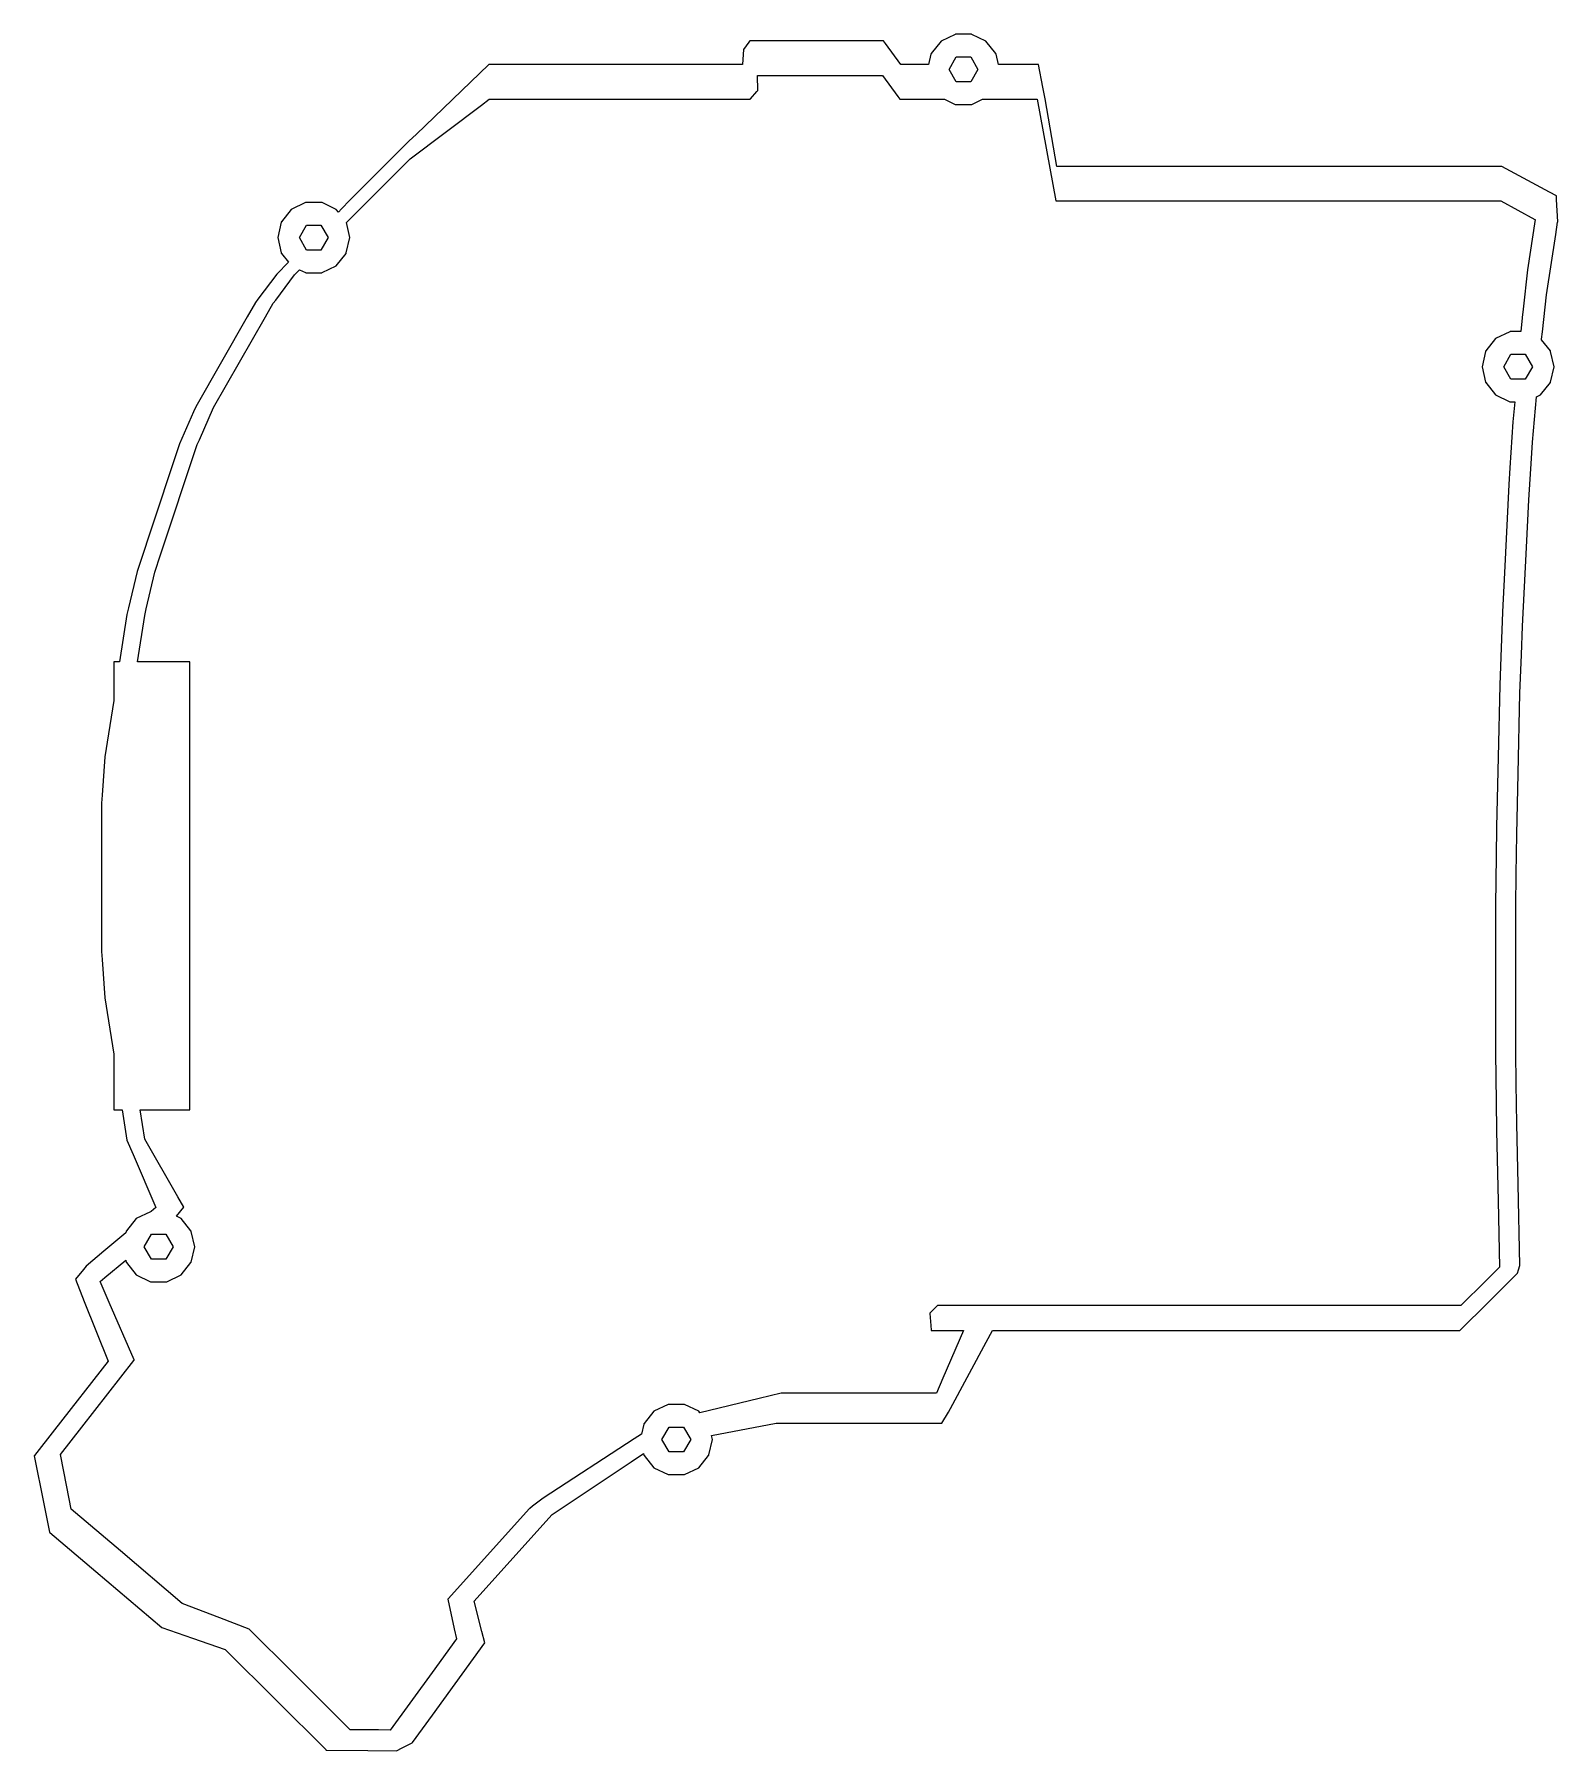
# Model space of a CAD drawing. Header units: metres. Extents: x -115 to 65, y -103 to 99.
import ezdxf

# ---------------------------------------------------------------- set-up
doc = ezdxf.new("R2010")
doc.units = ezdxf.units.M

msp = doc.modelspace()

# ---------------------------------------------------------------- linework, layer by layer
for p, q in [((-5.91004, 99.4752), (-7.58397, 98.669)), ((-5.87864, 99.4903), (-5.91004, 99.4752)), ((-3.98587, 99.4903), (-5.87864, 99.4903)), ((-3.95448, 99.4752), (-3.98587, 99.4903)), ((-2.28054, 98.669), (-3.95448, 99.4752)), ((-30.9015, 97.6809), (-31.0008, 95.9109)), ((-30.2507, 98.57), (-30.9015, 97.6809)), ((-30.1655, 98.6863), (-30.2507, 98.57)), ((-30.1329, 98.7309), (-30.1655, 98.6863)), ((-30.123, 98.7309), (-30.1329, 98.7309)), ((-28.2793, 98.7309), (-30.123, 98.7309)), ((-28.2677, 98.7309), (-28.2793, 98.7309)), ((-14.3632, 98.7309), (-28.2677, 98.7309)), ((-14.1345, 98.4128), (-14.3632, 98.7309)), ((-12.3357, 95.9109), (-14.1345, 98.4128)), ((-7.58397, 98.669), (-8.74237, 97.2164)), ((-1.12215, 97.2164), (-2.28054, 98.669)), ((-60.9637, 95.9109), (-69.5187, 87.6859)), ((-60.9566, 95.9109), (-60.9637, 95.9109)), ((-59.6095, 95.9109), (-60.9566, 95.9109)), ((-46.7846, 95.9109), (-59.6095, 95.9109)), ((-46.6259, 95.9109), (-46.7846, 95.9109)), ((-45.1243, 95.9109), (-46.6259, 95.9109)), ((-43.5683, 95.9109), (-45.1243, 95.9109)), ((-31.0008, 95.9109), (-43.5683, 95.9109)), ((-10.4672, 95.9109), (-12.3357, 95.9109)), ((-10.4551, 95.9109), (-10.4672, 95.9109)), ((-9.05587, 95.9109), (-10.4551, 95.9109)), ((-8.77185, 97.1552), (-9.05587, 95.9109)), ((-8.76409, 97.1892), (-8.77185, 97.1552)), ((-8.74237, 97.2164), (-8.76409, 97.1892)), ((-6.63226, 95.3439), (-5.78226, 96.8161)), ((-5.78226, 93.8716), (-6.63226, 95.3439)), ((-5.78226, 96.8161), (-4.08226, 96.8161)), ((-4.08226, 96.8161), (-3.23226, 95.3439)), ((-3.23226, 95.3439), (-4.08226, 93.8716)), ((-1.10042, 97.1892), (-1.12215, 97.2164)), ((-1.09267, 97.1552), (-1.10042, 97.1892)), ((-0.80865, 95.9109), (-1.09267, 97.1552)), ((3.92096, 95.9109), (-0.80865, 95.9109)), ((4.44722, 93.2458), (3.92096, 95.9109)), ((-29.1887, 92.8798), (-29.2603, 94.6498)), ((-29.2603, 94.6498), (-16.1105, 94.6498)), ((-16.1105, 94.6498), (-16.1014, 94.6498)), ((-16.1014, 94.6498), (-14.4828, 94.6498)), ((-14.4828, 94.6498), (-12.6933, 92.1634)), ((-4.08226, 93.8716), (-5.78226, 93.8716)), ((4.5195, 92.8798), (4.44722, 93.2458)), ((-61.8319, 91.1426), (-60.9212, 91.8298)), ((-60.9212, 91.8298), (-47.9883, 91.8298)), ((-47.9883, 91.8298), (-46.7576, 91.8298)), ((-46.7576, 91.8298), (-45.2466, 91.8298)), ((-45.2466, 91.8298), (-45.0885, 91.8298)), ((-45.0885, 91.8298), (-31.5345, 91.8298)), ((-31.5345, 91.8298), (-31.5269, 91.8298)), ((-31.5269, 91.8298), (-30.107, 91.8298)), ((-30.107, 91.8298), (-30.098, 91.8298)), ((-30.098, 91.8298), (-30.0592, 91.8746)), ((-30.0592, 91.8746), (-30.0547, 91.8798)), ((-30.0547, 91.8798), (-29.3174, 92.7312)), ((-29.3174, 92.7312), (-29.232, 92.8298)), ((-29.232, 92.8298), (-29.2276, 92.8349)), ((-29.2276, 92.8349), (-29.1887, 92.8798)), ((-29.1887, 92.8798), (-29.1887, 92.8798)), ((-12.6933, 92.1634), (-12.6933, 92.1634)), ((-12.6933, 92.1634), (-12.4532, 91.8298)), ((-12.4532, 91.8298), (-7.19157, 91.8298)), ((-7.19157, 91.8298), (-5.91004, 91.2126)), ((-5.91004, 91.2126), (-5.87864, 91.1975)), ((-5.87864, 91.1975), (-3.98587, 91.1975)), ((-3.98587, 91.1975), (-3.95448, 91.2126)), ((-3.95448, 91.2126), (-2.67294, 91.8298)), ((-2.67294, 91.8298), (2.05287, 91.8298)), ((2.05287, 91.8298), (3.76124, 91.8298)), ((3.76124, 91.8298), (5.96346, 79.8298)), ((4.69652, 91.8609), (4.5195, 92.8798)), ((6.07782, 83.9109), (4.69652, 91.8609)), ((-70.2324, 84.8035), (-61.8319, 91.1426)), ((-69.5187, 87.6859), (-70.3324, 86.9035)), ((-70.3324, 86.9035), (-77.3324, 79.9035)), ((-75.2324, 79.8035), (-70.2324, 84.8035)), ((7.99172, 83.9109), (6.07782, 83.9109)), ((22.7023, 83.9109), (7.99172, 83.9109)), ((22.7743, 83.9109), (22.7023, 83.9109)), ((22.7861, 83.9109), (22.7743, 83.9109)), ((23.392, 83.9109), (22.7861, 83.9109)), ((25.5107, 83.9109), (23.392, 83.9109)), ((40.4242, 83.9109), (25.5107, 83.9109)), ((40.5223, 83.9109), (40.4242, 83.9109)), ((40.5348, 83.9109), (40.5223, 83.9109)), ((41.2712, 83.9109), (40.5348, 83.9109)), ((43.4618, 83.9109), (41.2712, 83.9109)), ((58.5926, 83.9109), (43.4618, 83.9109)), ((64.2185, 80.8557), (58.5926, 83.9109)), ((-82.5818, 79.6348), (-84.2557, 78.8286)), ((-82.5504, 79.6499), (-82.5818, 79.6348)), ((-80.6576, 79.6499), (-82.5504, 79.6499)), ((-80.6262, 79.6348), (-80.6576, 79.6499)), ((-78.9523, 78.8286), (-80.6262, 79.6348)), ((-77.3324, 79.9035), (-78.3311, 78.8983)), ((-77.7533, 77.2661), (-75.2324, 79.8035)), ((5.96346, 79.8298), (20.8606, 79.8298)), ((20.8606, 79.8298), (22.759, 79.8298)), ((22.759, 79.8298), (23.3719, 79.8298)), ((23.3719, 79.8298), (23.3834, 79.8298)), ((23.3834, 79.8298), (23.4593, 79.8298)), ((23.4593, 79.8298), (38.4484, 79.8298)), ((38.4484, 79.8298), (38.4598, 79.8298)), ((38.4598, 79.8298), (40.4917, 79.8298)), ((40.4917, 79.8298), (41.2346, 79.8298)), ((41.2346, 79.8298), (41.2469, 79.8298)), ((41.2469, 79.8298), (41.3489, 79.8298)), ((41.3489, 79.8298), (56.4232, 79.8298)), ((56.4232, 79.8298), (58.487, 79.8298)), ((58.487, 79.8298), (62.5051, 77.6477)), ((65.0376, 80.4109), (64.2185, 80.8557)), ((65.0583, 80.0003), (65.0376, 80.4109)), ((65.1901, 77.3798), (65.0583, 80.0003)), ((-85.4436, 77.3148), (-85.857, 75.5035)), ((-85.4358, 77.3488), (-85.4436, 77.3148)), ((-85.4141, 77.3761), (-85.4358, 77.3488)), ((-84.2557, 78.8286), (-85.4141, 77.3761)), ((-83.304, 75.5035), (-82.454, 76.9757)), ((-82.454, 76.9757), (-80.754, 76.9757)), ((-80.754, 76.9757), (-79.904, 75.5035)), ((-78.7065, 78.5204), (-78.9523, 78.8286)), ((-78.3311, 78.8983), (-78.7065, 78.5204)), ((-77.351, 75.5035), (-77.7533, 77.2661)), ((62.5267, 77.636), (61.6322, 71.7109)), ((62.5051, 77.6477), (62.5267, 77.636)), ((64.9627, 75.8733), (65.1836, 77.3365)), ((65.1836, 77.3365), (65.1901, 77.3798)), ((65.1836, 77.3365), (65.1836, 77.3365)), ((65.1836, 77.3365), (65.1836, 77.3365)), ((-85.857, 75.5035), (-85.4436, 73.6922)), ((-82.454, 74.0313), (-83.304, 75.5035)), ((-79.904, 75.5035), (-80.754, 74.0313)), ((-77.7644, 73.6922), (-77.351, 75.5035)), ((63.8843, 68.7298), (64.9627, 75.8733)), ((-85.4436, 73.6922), (-85.4358, 73.6582)), ((-85.4358, 73.6582), (-85.4141, 73.6309)), ((-85.4141, 73.6309), (-84.5903, 72.5979)), ((-80.754, 74.0313), (-82.454, 74.0313)), ((-78.9523, 72.1784), (-77.7939, 73.6309)), ((-77.7939, 73.6309), (-77.7721, 73.6582)), ((-77.7721, 73.6582), (-77.7644, 73.6922)), ((-85.9755, 71.2035), (-88.1925, 68.2376)), ((-86.1037, 68.1227), (-83.8755, 71.1035)), ((-84.5903, 72.5979), (-85.9755, 71.2035)), ((-83.8755, 71.1035), (-83.2763, 71.7067)), ((-83.2763, 71.7067), (-82.5818, 71.3722)), ((-82.5818, 71.3722), (-82.5504, 71.3571)), ((-82.5504, 71.3571), (-80.6576, 71.3571)), ((-80.6576, 71.3571), (-80.6262, 71.3722)), ((-80.6262, 71.3722), (-78.9523, 72.1784)), ((61.6322, 71.7109), (61.1015, 67.0385)), ((-88.4821, 67.8502), (-89.4486, 66.1653)), ((-88.1925, 68.2376), (-88.4821, 67.8502)), ((-87.3047, 66.1418), (-86.3821, 67.7502)), ((-86.3821, 67.7502), (-86.1037, 68.1227)), ((61.1015, 67.0385), (60.9896, 66.0532)), ((63.3916, 64.3921), (63.8843, 68.7298)), ((-89.4486, 66.1653), (-95.5392, 55.5465)), ((-93.4392, 55.4465), (-87.3047, 66.1418)), ((60.9884, 66.0391), (60.8457, 64.4013)), ((60.9896, 66.0532), (60.9884, 66.0391)), ((57.8706, 63.5801), (56.7122, 62.1275)), ((59.5445, 64.3862), (57.8706, 63.5801)), ((59.5759, 64.4013), (59.5445, 64.3862)), ((60.8457, 64.4013), (59.5759, 64.4013)), ((63.2853, 63.4405), (63.2912, 63.5076)), ((64.3324, 62.1275), (63.2853, 63.4405)), ((63.2912, 63.5076), (63.3916, 64.392)), ((63.2912, 63.5076), (63.2912, 63.5076)), ((63.3916, 64.392), (63.3916, 64.3921)), ((56.6827, 62.0663), (56.2693, 60.255)), ((56.6904, 62.1003), (56.6827, 62.0663)), ((56.7122, 62.1275), (56.6904, 62.1003)), ((58.8223, 60.255), (59.6723, 61.7272)), ((59.6723, 61.7272), (61.3723, 61.7272)), ((61.3723, 61.7272), (62.2223, 60.255)), ((64.3541, 62.1003), (64.3324, 62.1275)), ((64.3619, 62.0663), (64.3541, 62.1003)), ((64.7753, 60.255), (64.3619, 62.0663)), ((56.2693, 60.255), (56.6827, 58.4436)), ((59.6723, 58.7827), (58.8223, 60.255)), ((61.3723, 58.7827), (59.6723, 58.7827)), ((62.2223, 60.255), (61.3723, 58.7827)), ((64.3619, 58.4436), (64.7753, 60.255)), ((56.6827, 58.4436), (56.6904, 58.4096)), ((56.6904, 58.4096), (56.7122, 58.3824)), ((56.7122, 58.3824), (57.8706, 56.9298)), ((57.8706, 56.9298), (59.5445, 56.1237)), ((62.6979, 56.7005), (63.174, 56.9298)), ((63.174, 56.9298), (64.3324, 58.3824)), ((64.3324, 58.3824), (64.3541, 58.4096)), ((64.3541, 58.4096), (64.3619, 58.4436)), ((-95.8128, 54.9249), (-97.4626, 51.1764)), ((-95.5392, 55.5465), (-95.8128, 54.9249)), ((-95.1112, 51.6477), (-93.4392, 55.4465)), ((59.5445, 56.1237), (59.5759, 56.1086)), ((59.5759, 56.1086), (60.1229, 56.1086)), ((60.1229, 56.1086), (59.9173, 53.7496)), ((62.2312, 51.3454), (62.6979, 56.7005)), ((59.9173, 53.7496), (59.5539, 48.3161)), ((-99.6763, 38.0501), (-95.3626, 51.0764)), ((-97.4626, 51.1764), (-98.2516, 48.7939)), ((-95.3626, 51.0764), (-95.1112, 51.6477)), ((62.1018, 49.4113), (62.2312, 51.3454)), ((-98.2516, 48.7939), (-102.453, 36.1075)), ((61.776, 44.5398), (62.1018, 49.4113)), ((59.5539, 48.3161), (59.4242, 46.3764)), ((59.4228, 46.3482), (58.8998, 35.954)), ((59.4229, 46.3496), (59.4228, 46.3482)), ((59.4242, 46.3764), (59.4229, 46.3496)), ((61.4932, 38.9191), (61.776, 44.5398)), ((61.0265, 29.6441), (61.4932, 38.9191)), ((-100.353, 36.0075), (-99.6763, 38.0501)), ((-102.453, 36.1075), (-103.471, 31.8231)), ((-101.381, 31.6812), (-100.353, 36.0075)), ((58.8998, 35.954), (58.6678, 31.3438)), ((-103.662, 31.0184), (-104.518, 25.4471)), ((-103.471, 31.8231), (-103.662, 31.0184)), ((-102.403, 25.4471), (-101.562, 30.9184)), ((-101.562, 30.9184), (-101.381, 31.6812)), ((58.6659, 31.3075), (58.5136, 27.0862)), ((58.6678, 31.3438), (58.6659, 31.3075)), ((60.9046, 26.2669), (61.0265, 29.6441)), ((58.5136, 27.0862), (58.356, 22.7213)), ((-104.518, 25.4471), (-105.221, 25.4471)), ((-105.221, 25.4471), (-105.221, 20.8715)), ((-96.2213, 25.4471), (-102.403, 25.4471)), ((-96.2213, -27.4471), (-96.2213, 25.4471)), ((60.7404, 21.719), (60.9046, 26.2669)), ((58.3548, 22.6722), (58.1564, 14.1771)), ((58.356, 22.7213), (58.3548, 22.6722)), ((-105.221, 20.8715), (-105.825, 16.9425)), ((60.5185, 12.218), (60.7404, 21.719)), ((-105.825, 16.9425), (-106.245, 14.2113)), ((-106.245, 14.2113), (-106.586, 9.69347)), ((58.1564, 14.1771), (57.9649, 5.97485)), ((60.3524, 5.10489), (60.5185, 12.218)), ((-106.586, 9.69347), (-106.657, 8.75)), ((-106.657, 8.75), (-106.657, -8.75)), ((57.9635, 5.91418), (57.9243, 2.49583)), ((57.9649, 5.97485), (57.9635, 5.91418)), ((60.2981, 0.37255), (60.3524, 5.10489)), ((57.9243, 2.49583), (57.8577, -3.3)), ((60.2548, -3.4), (60.2981, 0.37255)), ((57.8577, -3.3), (57.8577, -20.7)), ((60.2548, -20.6), (60.2548, -3.4)), ((-106.657, -8.75), (-106.586, -9.69347)), ((-106.586, -9.69347), (-106.245, -14.2113)), ((-106.245, -14.2113), (-105.825, -16.9425)), ((-105.825, -16.9425), (-105.221, -20.8715)), ((-105.221, -20.8715), (-105.221, -27.4471)), ((57.8577, -20.7), (57.9243, -26.4958)), ((60.2981, -24.3726), (60.2548, -20.6)), ((60.3524, -29.1049), (60.2981, -24.3726)), ((-105.221, -27.4471), (-104.211, -27.4471)), ((-104.211, -27.4471), (-103.662, -31.0184)), ((-101.562, -30.9184), (-102.095, -27.4471)), ((-102.095, -27.4471), (-96.2213, -27.4471)), ((57.9243, -26.4958), (57.9635, -29.9142)), ((57.9635, -29.9142), (57.9649, -29.9748)), ((57.9649, -29.9748), (58.1564, -38.1771)), ((60.5185, -36.218), (60.3524, -29.1049)), ((-103.662, -31.0184), (-102.932, -32.7124)), ((-97.6587, -37.7035), (-101.562, -30.9184)), ((-102.932, -32.7124), (-100.237, -38.9696)), ((60.7426, -45.8154), (60.5185, -36.218)), ((-96.9491, -38.937), (-97.6587, -37.7035)), ((58.1564, -38.1771), (58.3397, -46.025)), ((-102.559, -40.2668), (-103.718, -41.7194)), ((-100.885, -39.4607), (-102.559, -40.2668)), ((-100.854, -39.4456), (-100.885, -39.4607)), ((-100.804, -39.4456), (-100.854, -39.4456)), ((-100.237, -38.9696), (-100.804, -39.4456)), ((-97.8178, -39.9963), (-96.9491, -38.937)), ((-97.256, -40.2668), (-97.8178, -39.9963)), ((-96.0976, -41.7194), (-97.256, -40.2668)), ((-96.9491, -38.937), (-96.9491, -38.937)), ((-103.785, -41.9468), (-106.381, -44.1245)), ((-103.747, -41.7806), (-103.785, -41.9468)), ((-103.74, -41.7467), (-103.747, -41.7806)), ((-103.718, -41.7194), (-103.74, -41.7467)), ((-101.608, -43.592), (-100.758, -42.1197)), ((-100.758, -42.1197), (-99.0577, -42.1197)), ((-99.0577, -42.1197), (-98.2077, -43.592)), ((-96.0758, -41.7467), (-96.0976, -41.7194)), ((-96.0681, -41.7806), (-96.0758, -41.7467)), ((-95.6547, -43.592), (-96.0681, -41.7806)), ((-106.381, -44.1247), (-108.483, -45.889)), ((-106.381, -44.1245), (-106.381, -44.1247)), ((-100.758, -45.0642), (-101.608, -43.592)), ((-98.2077, -43.592), (-99.0577, -45.0642)), ((-96.0681, -45.4033), (-95.6547, -43.592)), ((-108.793, -46.2663), (-109.739, -47.4205)), ((-108.483, -45.889), (-108.793, -46.2663)), ((-108.483, -45.889), (-108.483, -45.889)), ((-106.251, -47.22), (-103.802, -45.1646)), ((-103.802, -45.1646), (-103.747, -45.4033)), ((-103.747, -45.4033), (-103.74, -45.4373)), ((-103.74, -45.4373), (-103.718, -45.4645)), ((-103.718, -45.4645), (-102.559, -46.9171)), ((-99.0577, -45.0642), (-100.758, -45.0642)), ((-97.256, -46.9171), (-96.0976, -45.4645)), ((-96.0976, -45.4645), (-96.0758, -45.4373)), ((-96.0758, -45.4373), (-96.0681, -45.4033)), ((58.3397, -46.025), (56.7286, -47.6234)), ((60.448, -46.7213), (60.5734, -46.3357)), ((60.5734, -46.3357), (60.7426, -45.8154)), ((-109.739, -47.4205), (-108.684, -50.0521)), ((-106.831, -47.7061), (-106.251, -47.22)), ((-105.752, -50.1719), (-106.831, -47.7061)), ((-102.559, -46.9171), (-100.885, -47.7232)), ((-100.885, -47.7232), (-100.854, -47.7384)), ((-100.854, -47.7384), (-98.9613, -47.7384)), ((-98.9613, -47.7384), (-98.9299, -47.7232)), ((-98.9299, -47.7232), (-97.256, -46.9171)), ((56.7286, -47.6234), (53.7802, -50.5485)), ((57.0135, -50.1285), (60.448, -46.7213)), ((-108.684, -50.0521), (-105.86, -57.0925)), ((-102.785, -56.9561), (-105.752, -50.1719)), ((-8.0139, -50.5485), (-8.27818, -50.8221)), ((4.16888, -50.5485), (-8.0139, -50.5485)), ((-8.0139, -50.5485), (-8.0139, -50.5485)), ((8.76293, -50.5485), (4.16888, -50.5485)), ((12.3992, -50.5485), (8.76293, -50.5485)), ((14.0644, -50.5485), (12.3992, -50.5485)), ((25.5446, -50.5485), (14.0644, -50.5485)), ((31.0907, -50.5485), (25.5446, -50.5485)), ((34.6194, -50.5485), (31.0907, -50.5485)), ((36.6252, -50.5485), (34.6194, -50.5485)), ((47.4242, -50.5485), (36.6252, -50.5485)), ((53.7802, -50.5485), (47.4242, -50.5485)), ((53.6325, -53.4828), (57.0135, -50.1285)), ((-8.27818, -50.8221), (-8.8889, -51.4543)), ((-8.8889, -51.4543), (-8.88688, -51.4835)), ((-8.88688, -51.4835), (-8.78867, -52.8997)), ((-8.78867, -52.8997), (-8.75023, -53.454)), ((-8.75023, -53.454), (-8.74823, -53.4828)), ((-8.74823, -53.4828), (-8.71949, -53.4828)), ((-8.71949, -53.4828), (-4.93468, -53.4828)), ((-4.93468, -53.4828), (-7.36397, -59.1118)), ((-2.23701, -54.8508), (-1.50191, -53.4828)), ((-1.50191, -53.4828), (7.99539, -53.4828)), ((7.99539, -53.4828), (9.94407, -53.4828)), ((9.94407, -53.4828), (9.98057, -53.4828)), ((9.98057, -53.4828), (13.5331, -53.4828)), ((13.5331, -53.4828), (20.3243, -53.4828)), ((20.3243, -53.4828), (20.3684, -53.4828)), ((20.3684, -53.4828), (30.5745, -53.4828)), ((30.5745, -53.4828), (32.9315, -53.4828)), ((32.9315, -53.4828), (32.9738, -53.4828)), ((32.9738, -53.4828), (36.3402, -53.4828)), ((36.3402, -53.4828), (43.9859, -53.4828)), ((43.9859, -53.4828), (53.6325, -53.4828)), ((-6.44847, -62.6886), (-2.2371, -54.851)), ((-2.2371, -54.851), (-2.23701, -54.8508)), ((-105.86, -57.0925), (-112.211, -65.2212)), ((-108.987, -64.8937), (-102.835, -57.0206)), ((-102.835, -57.0206), (-102.821, -57.0017)), ((-102.835, -57.0206), (-102.835, -57.0206)), ((-102.821, -57.0017), (-102.785, -56.9561)), ((-102.785, -56.9561), (-102.785, -56.9561)), ((-7.36397, -59.1118), (-8.12271, -60.8699)), ((-39.7956, -62.2169), (-41.4695, -63.023)), ((-39.7642, -62.2018), (-39.7956, -62.2169)), ((-37.8714, -62.2018), (-39.7642, -62.2018)), ((-37.84, -62.2169), (-37.8714, -62.2018)), ((-36.1661, -63.023), (-37.84, -62.2169)), ((-29.0556, -61.4996), (-36.037, -63.1849)), ((-26.4472, -60.8699), (-29.0556, -61.4996)), ((-11.4452, -60.8699), (-26.4472, -60.8699)), ((-8.12271, -60.8699), (-11.4452, -60.8699)), ((-6.69741, -63.1088), (-6.44847, -62.6886)), ((-42.6574, -64.5368), (-42.9262, -65.7146)), ((-42.6496, -64.5028), (-42.6574, -64.5368)), ((-42.6279, -64.4756), (-42.6496, -64.5028)), ((-41.4695, -63.023), (-42.6279, -64.4756)), ((-36.037, -63.1849), (-36.1661, -63.023)), ((-34.6707, -65.8841), (-27.0308, -64.4386)), ((-27.0308, -64.4386), (-22.4351, -64.4386)), ((-22.4351, -64.4386), (-22.4087, -64.4386)), ((-22.4087, -64.4386), (-7.48517, -64.4386)), ((-7.48517, -64.4386), (-6.69741, -63.1088)), ((-112.211, -65.2214), (-114.566, -68.2357)), ((-112.211, -65.2212), (-112.211, -65.2214)), ((-111.51, -68.1232), (-108.987, -64.894)), ((-108.987, -64.894), (-108.987, -64.8937)), ((-43.7802, -66.2696), (-54.5539, -73.271)), ((-42.9262, -65.7146), (-43.7802, -66.2696)), ((-40.5178, -66.3481), (-39.6678, -64.8759)), ((-39.6678, -67.8204), (-40.5178, -66.3481)), ((-39.6678, -64.8759), (-37.9678, -64.8759)), ((-37.9678, -64.8759), (-37.1178, -66.3481)), ((-37.1178, -66.3481), (-37.9678, -67.8204)), ((-34.9782, -68.1595), (-34.5648, -66.3481)), ((-34.5648, -66.3481), (-34.6707, -65.8841)), ((-114.566, -68.2357), (-114.585, -68.2596)), ((-114.585, -68.2596), (-113.453, -73.9415)), ((-114.585, -68.2596), (-114.585, -68.2596)), ((-110.754, -71.9195), (-111.51, -68.1232)), ((-44.1349, -68.9653), (-42.693, -68.0033)), ((-42.693, -68.0033), (-42.6574, -68.1595)), ((-42.6574, -68.1595), (-42.6496, -68.1935)), ((-42.6496, -68.1935), (-42.6279, -68.2207)), ((-42.6279, -68.2207), (-41.4695, -69.6733)), ((-37.9678, -67.8204), (-39.6678, -67.8204)), ((-36.1661, -69.6733), (-35.0077, -68.2207)), ((-35.0077, -68.2207), (-34.9859, -68.1935)), ((-34.9859, -68.1935), (-34.9782, -68.1595)), ((-53.4809, -75.2005), (-44.1349, -68.9653)), ((-41.4695, -69.6733), (-39.7956, -70.4794)), ((-39.7956, -70.4794), (-39.7642, -70.4945)), ((-39.7642, -70.4945), (-37.8714, -70.4945)), ((-37.8714, -70.4945), (-37.84, -70.4794)), ((-37.84, -70.4794), (-36.1661, -69.6733)), ((-110.224, -74.5792), (-110.754, -71.9195)), ((-113.453, -73.9415), (-112.785, -77.298)), ((-104.42, -79.501), (-110.224, -74.5792)), ((-56.1837, -74.5343), (-58.6178, -77.2377)), ((-56.1724, -74.5218), (-56.1837, -74.5343)), ((-56.1282, -74.4727), (-56.1724, -74.5218)), ((-55.7875, -74.2126), (-56.1282, -74.4727)), ((-54.5539, -73.271), (-55.7875, -74.2126)), ((-60.6119, -83.1203), (-53.4809, -75.2005)), ((-112.785, -77.298), (-112.752, -77.3256)), ((-112.752, -77.3256), (-107.34, -81.9151)), ((-58.6178, -77.2377), (-65.7392, -85.1468)), ((-97.127, -85.6851), (-104.42, -79.501)), ((-107.34, -81.9151), (-99.5353, -88.533)), ((-62.6809, -85.4182), (-60.6119, -83.1203)), ((-92.7096, -87.3888), (-97.127, -85.6851)), ((-65.7392, -85.1468), (-65.7806, -85.1928)), ((-65.7806, -85.1928), (-65.0249, -88.7003)), ((-65.7392, -85.1468), (-65.7392, -85.1468)), ((-61.7577, -89.0105), (-62.6809, -85.4182)), ((-62.6809, -85.4182), (-62.6809, -85.4182)), ((-99.5353, -88.533), (-95.9134, -89.795)), ((-89.2286, -88.7314), (-92.7096, -87.3888)), ((-84.0037, -93.9338), (-89.2286, -88.7314)), ((-65.0249, -88.7003), (-64.768, -89.8924)), ((-61.4133, -90.3507), (-61.7577, -89.0105)), ((-95.9134, -89.795), (-92.0524, -91.1403)), ((-92.0524, -91.1403), (-85.9736, -97.193)), ((-64.768, -89.8924), (-67.6354, -93.839)), ((-67.6107, -98.8806), (-61.4133, -90.3507)), ((-77.3013, -100.607), (-84.0037, -93.9338)), ((-67.6354, -93.839), (-72.576, -100.639)), ((-85.9736, -97.193), (-80.1941, -102.948)), ((-69.9596, -102.114), (-67.6107, -98.8806)), ((-73.9668, -100.63), (-77.3013, -100.607)), ((-72.576, -100.639), (-73.9668, -100.63)), ((-80.1941, -102.948), (-80.1661, -102.975)), ((-80.1661, -102.975), (-80.1251, -103.016)), ((-80.1251, -103.016), (-75.2102, -103.049)), ((-75.2102, -103.049), (-71.8483, -103.072)), ((-71.8483, -103.072), (-71.1655, -102.735)), ((-71.1655, -102.735), (-69.9908, -102.157)), ((-69.9908, -102.157), (-69.9596, -102.114)), ((-69.9596, -102.114), (-69.9596, -102.114))]:
    msp.add_line(p, q)

doc.saveas('drawing.dxf')
